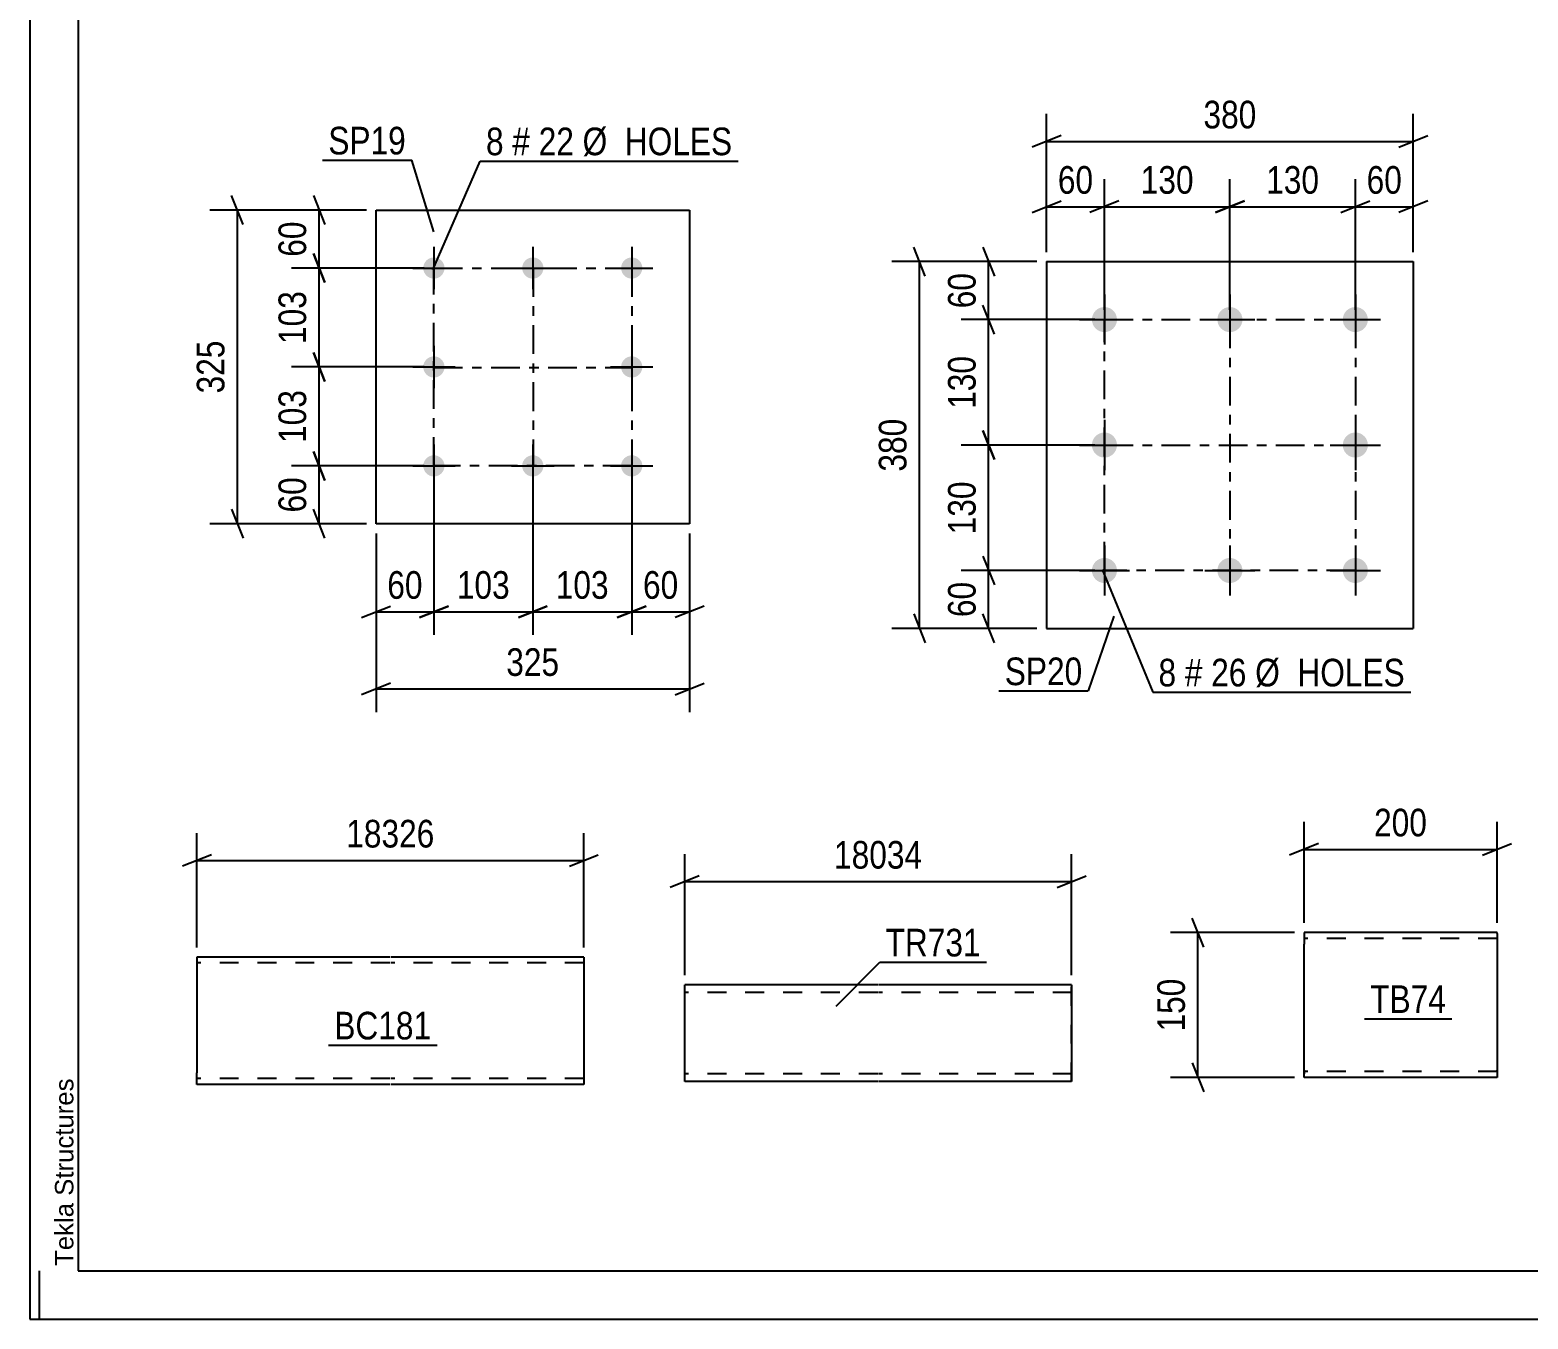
# Model space of a CAD drawing. Header units: millimetres. Extents: x 0 to 841, y 0 to 594.
# Drawn here: x 0 to 155.2, y 0 to 133.6 of the extents above; entities that cross this region are included whole.
import ezdxf

# ---------------------------------------------------------------- set-up
doc = ezdxf.new("R2010")
doc.units = ezdxf.units.MM
doc.linetypes.add('DXK_LINE_DOT2', pattern=[3.9198, 1.9599, -1.9599])
doc.linetypes.add('DXK_LINE_DOT3', pattern=[5.9187, 2.979, -0.9799, 0.9799, -0.9799])
doc.styles.add('Arial', font='ARIAL.TTF', dxfattribs={"height": 0.2})
doc.styles.add('Arial Narrow', font='ARIALN.TTF', dxfattribs={"height": 0.2})

# ---------------------------------------------------------------- blocks, each defined once
blk = doc.blocks.new('Unknown-318887466-1133')
at = {"color": 5, "linetype": 'Continuous'}
for p, q in [((0, 594), (0, 0)), ((5, 589), (5, 5)), ((1, 0), (1, 5)), ((5, 5), (836, 5)), ((0, 0), (841, 0))]:
    blk.add_line(p, q, dxfattribs=at)
at = {"color": 174, "linetype": 'Continuous', "style": 'Arial'}
blk.add_text('Tekla Structures', height=1.9102, rotation=90, dxfattribs=at).set_placement((4.5, 5.5))
blk = doc.blocks.new('Bolt-318887466-2644 - 2610')
at = {"linetype": 'Continuous'}
for points in [[(111.35, 104.86, -1), (111.35, 102.26, -1)], [(124.35, 104.86, -1), (124.35, 102.26, -1)], [(137.35, 104.86, -1), (137.35, 102.26, -1)], [(111.35, 91.86, -1), (111.35, 89.26, -1)], [(137.35, 91.86, -1), (137.35, 89.26, -1)], [(111.35, 78.86, -1), (111.35, 76.26, -1)], [(124.35, 78.86, -1), (124.35, 76.26, -1)], [(137.35, 78.86, -1), (137.35, 76.26, -1)]]:
    blk.add_hatch(color=1, dxfattribs=at).paths.add_polyline_path(points)
at = {"color": 1, "linetype": 'Continuous'}
for p, q in [((111.35, 106.16), (111.35, 100.96)), ((124.35, 106.16), (124.35, 100.96)), ((137.35, 106.16), (137.35, 100.96)), ((108.75, 103.56), (113.95, 103.56)), ((121.75, 103.56), (126.95, 103.56)), ((134.75, 103.56), (139.95, 103.56)), ((111.35, 93.16), (111.35, 87.96)), ((137.35, 93.16), (137.35, 87.96)), ((108.75, 90.56), (113.95, 90.56)), ((134.75, 90.56), (139.95, 90.56)), ((111.35, 80.16), (111.35, 74.96)), ((124.35, 80.16), (124.35, 74.96)), ((137.35, 80.16), (137.35, 74.96)), ((108.75, 77.56), (113.95, 77.56)), ((121.75, 77.56), (126.95, 77.56)), ((134.75, 77.56), (139.95, 77.56))]:
    blk.add_line(p, q, dxfattribs=at)
blk = doc.blocks.new('Part-318887466-2659 - 2610')
at = {"color": 2, "linetype": 'Continuous'}
for p, q in [((105.35, 109.56), (105.35, 71.56)), ((105.35, 109.56), (143.35, 109.56)), ((143.35, 109.56), (143.35, 71.56)), ((105.35, 71.56), (143.35, 71.56))]:
    blk.add_line(p, q, dxfattribs=at)
blk = doc.blocks.new('Part-318887466-2776 - 2761')
at = {"color": 2, "linetype": 'Continuous'}
for p, q in [((132.03, 40.04), (132.03, 38.84)), ((152.03, 40.04), (132.03, 40.04)), ((132.03, 25.78), (132.03, 38.84)), ((152.03, 39.94), (152.03, 40.04)), ((152.03, 39.94), (152.03, 38.84)), ((152.03, 38.84), (152.03, 25.04)), ((132.03, 25.13), (132.03, 25.78)), ((132.03, 25.04), (132.03, 25.13)), ((152.03, 25.04), (132.03, 25.04))]:
    blk.add_line(p, q, dxfattribs=at)
at = {"color": 7, "linetype": 'DXK_LINE_DOT2'}
for p, q in [((152.03, 39.44), (132.03, 39.44)), ((152.03, 39.68), (152.03, 38.84)), ((132.03, 25.78), (132.03, 25.39)), ((132.03, 25.64), (132.03, 25.68)), ((152.03, 25.64), (132.03, 25.64)), ((132.03, 25.04), (132.03, 25.04)), ((152.03, 25.68), (152.03, 25.78)), ((152.03, 25.64), (152.03, 25.68)), ((152.03, 25.64), (152.03, 25.68))]:
    blk.add_line(p, q, dxfattribs=at)
blk = doc.blocks.new('Part-318887466-2852 - 2846')
at = {"color": 2, "linetype": 'Continuous'}
for p, q in [((35.86, 82.4), (35.86, 114.9)), ((35.86, 114.9), (68.36, 114.9)), ((68.36, 114.9), (68.36, 82.4)), ((68.36, 82.4), (35.86, 82.4))]:
    blk.add_line(p, q, dxfattribs=at)
blk = doc.blocks.new('Bolt-318887466-2885 - 2846')
at = {"linetype": 'Continuous'}
for points in [[(41.86, 110, -1), (41.86, 107.8, -1)], [(52.11, 110, -1), (52.11, 107.8, -1)], [(62.36, 110, -1), (62.36, 107.8, -1)], [(41.86, 99.75, -1), (41.86, 97.55, -1)], [(62.36, 99.75, -1), (62.36, 97.55, -1)], [(41.86, 89.5, -1), (41.86, 87.3, -1)], [(52.11, 89.5, -1), (52.11, 87.3, -1)], [(62.36, 89.5, -1), (62.36, 87.3, -1)]]:
    blk.add_hatch(color=1, dxfattribs=at).paths.add_polyline_path(points)
at = {"color": 1, "linetype": 'Continuous'}
for p, q in [((41.86, 111.1), (41.86, 106.7)), ((52.11, 111.1), (52.11, 106.7)), ((62.36, 111.1), (62.36, 106.7)), ((39.66, 108.9), (44.06, 108.9)), ((49.91, 108.9), (54.31, 108.9)), ((60.16, 108.9), (64.56, 108.9)), ((41.86, 100.85), (41.86, 96.45)), ((62.36, 100.85), (62.36, 96.45)), ((39.66, 98.65), (44.06, 98.65)), ((60.16, 98.65), (64.56, 98.65)), ((41.86, 90.6), (41.86, 86.2)), ((52.11, 90.6), (52.11, 86.2)), ((62.36, 90.6), (62.36, 86.2)), ((39.66, 88.4), (44.06, 88.4)), ((49.91, 88.4), (54.31, 88.4)), ((60.16, 88.4), (64.56, 88.4))]:
    blk.add_line(p, q, dxfattribs=at)
blk = doc.blocks.new('Part-318887466-2377 - 2373')
at = {"color": 2, "linetype": 'Continuous'}
for p, q in [((37.3, 37.51), (17.3, 37.51)), ((17.3, 37.51), (17.3, 25.51)), ((57.4, 37.51), (37.4, 37.51)), ((57.4, 37.51), (57.4, 24.31)), ((17.3, 24.66), (17.3, 25.51)), ((17.3, 24.4), (17.3, 24.66)), ((17.3, 24.31), (17.3, 24.4)), ((37.3, 24.31), (17.3, 24.31)), ((57.4, 24.31), (37.4, 24.31))]:
    blk.add_line(p, q, dxfattribs=at)
at = {"color": 7, "linetype": 'DXK_LINE_DOT2'}
for p, q in [((17.3, 37.42), (17.3, 36.31)), ((37.3, 36.91), (17.3, 36.91)), ((57.4, 36.91), (37.4, 36.91)), ((17.3, 24.95), (17.3, 25.51)), ((17.3, 24.91), (17.3, 24.95)), ((17.3, 24.91), (17.3, 24.95)), ((17.3, 24.66), (17.3, 24.95)), ((37.3, 24.91), (17.3, 24.91)), ((57.4, 24.91), (37.4, 24.91)), ((57.4, 24.91), (57.4, 24.95)), ((17.3, 24.31), (17.3, 24.31))]:
    blk.add_line(p, q, dxfattribs=at)
blk = doc.blocks.new('Part-318887466-6817 - 6809')
at = {"color": 2, "linetype": 'Continuous'}
for p, q in [((87.85, 34.62), (67.85, 34.62)), ((67.85, 26.22), (67.85, 34.62)), ((107.95, 34.62), (87.95, 34.62)), ((107.95, 34.62), (107.95, 34.62)), ((107.95, 34.62), (107.95, 26.22)), ((67.85, 24.62), (67.85, 26.22)), ((107.95, 26.22), (107.95, 24.62)), ((87.85, 24.62), (67.85, 24.62)), ((107.95, 24.62), (87.95, 24.62)), ((107.95, 24.62), (107.95, 24.62))]:
    blk.add_line(p, q, dxfattribs=at)
at = {"color": 7, "linetype": 'DXK_LINE_DOT2'}
for p, q in [((107.95, 24.62), (107.95, 34.62)), ((107.95, 34.62), (107.95, 34.62)), ((87.85, 33.82), (67.85, 33.82)), ((107.95, 33.82), (87.95, 33.82)), ((107.95, 33.82), (107.95, 33.82)), ((107.95, 33.82), (107.95, 33.63)), ((67.85, 24.74), (67.85, 26.22)), ((67.85, 25.42), (67.85, 25.48)), ((87.85, 25.42), (67.85, 25.42)), ((107.95, 25.42), (87.95, 25.42)), ((107.95, 25.48), (107.95, 25.91)), ((107.95, 25.42), (107.95, 25.48)), ((107.95, 25.42), (107.95, 25.42)), ((107.95, 24.62), (107.95, 24.62))]:
    blk.add_line(p, q, dxfattribs=at)
blk = doc.blocks.new('Rectangle-318887466-2746 - 2610')
at = {"color": 1, "linetype": 'DXK_LINE_DOT3'}
blk.add_lwpolyline([(111.35, 103.56), (137.35, 103.56), (137.35, 77.55), (111.35, 77.55), (111.35, 103.56)], close=True, dxfattribs=at)
blk = doc.blocks.new('Rectangle-318887466-2972 - 2846')
at = {"color": 1, "linetype": 'DXK_LINE_DOT3'}
blk.add_lwpolyline([(41.86, 108.9), (62.36, 108.9), (62.36, 88.4), (41.86, 88.4), (41.86, 108.9)], close=True, dxfattribs=at)
blk = doc.blocks.new('Line-318887466-2739 - 2610')
at = {"color": 1, "linetype": 'DXK_LINE_DOT3'}
blk.add_line((124.35, 103.56), (124.35, 77.55), dxfattribs=at)
blk = doc.blocks.new('Line-318887466-2965 - 2846')
at = {"color": 1, "linetype": 'DXK_LINE_DOT3'}
blk.add_line((52.16, 108.9), (52.16, 88.4), dxfattribs=at)
blk = doc.blocks.new('Line-318887466-2732 - 2610')
at = {"color": 1, "linetype": 'DXK_LINE_DOT3'}
blk.add_line((111.35, 90.56), (137.35, 90.56), dxfattribs=at)
blk = doc.blocks.new('Line-318887466-2958 - 2846')
at = {"color": 1, "linetype": 'DXK_LINE_DOT3'}
blk.add_line((41.86, 98.6), (62.36, 98.6), dxfattribs=at)
blk = doc.blocks.new('StraightDimension-318887466-12313 - 2610')
at = {"color": 7, "linetype": 'Continuous'}
for p, q in [((111.35, 104.56), (111.35, 118.1)), ((124.35, 104.56), (124.35, 118.1)), ((112.85, 115.85), (109.85, 114.65)), ((111.35, 115.25), (124.35, 115.25)), ((122.85, 114.65), (125.85, 115.85))]:
    blk.add_line(p, q, dxfattribs=at)
at = {"color": 0}
blk.add_wipeout([(121.19, 116), (121.19, 120.2), (114.51, 120.2), (114.51, 116)], dxfattribs=at)
at = {"color": 3, "style": 'Arial Narrow'}
blk.add_text('130', height=2.863, dxfattribs=at).set_placement((115.11, 116.6))
blk = doc.blocks.new('StraightDimension-318887466-2661 - 2610')
at = {"color": 7, "linetype": 'Continuous'}
for p, q in [((105.35, 110.56), (105.35, 124.87)), ((143.35, 110.56), (143.35, 124.87)), ((106.85, 122.62), (103.85, 121.42)), ((105.35, 122.02), (143.35, 122.02)), ((141.85, 121.42), (144.85, 122.62))]:
    blk.add_line(p, q, dxfattribs=at)
at = {"color": 0}
blk.add_wipeout([(127.69, 122.77), (127.69, 126.97), (121.01, 126.97), (121.01, 122.77)], dxfattribs=at)
at = {"color": 3, "style": 'Arial Narrow'}
blk.add_text('380', height=2.863, dxfattribs=at).set_placement((121.61, 123.37))
blk = doc.blocks.new('StraightDimension-318887466-2674 - 2610')
at = {"color": 7, "linetype": 'Continuous'}
for p, q in [((105.35, 110.56), (105.35, 118.1)), ((111.35, 104.56), (111.35, 118.1)), ((103.85, 114.65), (106.85, 115.85)), ((105.35, 115.25), (111.35, 115.25)), ((112.85, 115.85), (109.85, 114.65))]:
    blk.add_line(p, q, dxfattribs=at)
at = {"color": 0}
blk.add_wipeout([(110.78, 116), (110.78, 120.2), (105.92, 120.2), (105.92, 116)], dxfattribs=at)
at = {"color": 3, "style": 'Arial Narrow'}
blk.add_text('60', height=2.863, dxfattribs=at).set_placement((106.52, 116.6))
blk = doc.blocks.new('StraightDimension-318887466-2684 - 2610')
at = {"color": 7, "linetype": 'Continuous'}
for p, q in [((137.35, 104.56), (137.35, 118.1)), ((143.35, 110.56), (143.35, 118.1)), ((135.85, 114.65), (138.85, 115.85)), ((137.35, 115.25), (143.35, 115.25)), ((144.85, 115.85), (141.85, 114.65))]:
    blk.add_line(p, q, dxfattribs=at)
at = {"color": 0}
blk.add_wipeout([(142.78, 116), (142.78, 120.2), (137.92, 120.2), (137.92, 116)], dxfattribs=at)
at = {"color": 3, "style": 'Arial Narrow'}
blk.add_text('60', height=2.863, dxfattribs=at).set_placement((138.52, 116.6))
blk = doc.blocks.new('StraightDimension-318887466-12335 - 2610')
at = {"color": 7, "linetype": 'Continuous'}
for p, q in [((99.95, 89.06), (98.75, 92.06)), ((110.35, 90.56), (96.5, 90.56)), ((99.35, 77.56), (99.35, 90.56)), ((98.75, 79.06), (99.95, 76.06)), ((110.35, 77.56), (96.5, 77.56))]:
    blk.add_line(p, q, dxfattribs=at)
at = {"color": 0}
blk.add_wipeout([(98.6, 87.4), (94.4, 87.4), (94.4, 80.71), (98.6, 80.71)], dxfattribs=at)
at = {"color": 3, "style": 'Arial Narrow'}
blk.add_text('130', height=2.863, rotation=90.0002, dxfattribs=at).set_placement((98, 81.31))
blk = doc.blocks.new('StraightDimension-318887466-2697 - 2610')
at = {"color": 7, "linetype": 'Continuous'}
for p, q in [((92.78, 108.06), (91.58, 111.06)), ((104.35, 109.56), (89.33, 109.56)), ((92.18, 71.56), (92.18, 109.56)), ((91.58, 73.06), (92.78, 70.06)), ((104.35, 71.56), (89.33, 71.56))]:
    blk.add_line(p, q, dxfattribs=at)
at = {"color": 0}
blk.add_wipeout([(91.43, 93.9), (87.23, 93.9), (87.23, 87.21), (91.43, 87.21)], dxfattribs=at)
at = {"color": 3, "style": 'Arial Narrow'}
blk.add_text('380', height=2.863, rotation=90.0002, dxfattribs=at).set_placement((90.83, 87.81))
blk = doc.blocks.new('StraightDimension-318887466-2712 - 2610')
at = {"color": 7, "linetype": 'Continuous'}
for p, q in [((98.75, 79.06), (99.95, 76.06)), ((110.35, 77.56), (96.5, 77.56)), ((99.35, 71.56), (99.35, 77.56)), ((99.95, 70.06), (98.75, 73.06)), ((104.35, 71.56), (96.5, 71.56))]:
    blk.add_line(p, q, dxfattribs=at)
at = {"color": 0}
blk.add_wipeout([(98.6, 76.98), (94.4, 76.98), (94.4, 72.13), (98.6, 72.13)], dxfattribs=at)
at = {"color": 3, "style": 'Arial Narrow'}
blk.add_text('60', height=2.863, rotation=90.0002, dxfattribs=at).set_placement((98, 72.73))
blk = doc.blocks.new('StraightDimension-318887466-2722 - 2610')
at = {"color": 7, "linetype": 'Continuous'}
for p, q in [((98.75, 111.06), (99.95, 108.06)), ((104.35, 109.56), (96.5, 109.56)), ((99.35, 103.56), (99.35, 109.56)), ((99.95, 102.06), (98.75, 105.06)), ((110.35, 103.56), (96.5, 103.56))]:
    blk.add_line(p, q, dxfattribs=at)
at = {"color": 0}
blk.add_wipeout([(98.6, 108.98), (94.4, 108.98), (94.4, 104.13), (98.6, 104.13)], dxfattribs=at)
at = {"color": 3, "style": 'Arial Narrow'}
blk.add_text('60', height=2.863, rotation=90.0002, dxfattribs=at).set_placement((98, 104.73))
blk = doc.blocks.new('StraightDimension-318887466-12315 - 2610')
at = {"color": 7, "linetype": 'Continuous'}
for p, q in [((124.35, 104.56), (124.35, 118.1)), ((137.35, 104.56), (137.35, 118.1)), ((125.85, 115.85), (122.85, 114.65)), ((124.35, 115.25), (137.35, 115.25)), ((135.85, 114.65), (138.85, 115.85))]:
    blk.add_line(p, q, dxfattribs=at)
at = {"color": 0}
blk.add_wipeout([(134.19, 116), (134.19, 120.2), (127.51, 120.2), (127.51, 116)], dxfattribs=at)
at = {"color": 3, "style": 'Arial Narrow'}
blk.add_text('130', height=2.863, dxfattribs=at).set_placement((128.11, 116.6))
blk = doc.blocks.new('StraightDimension-318887466-12337 - 2610')
at = {"color": 7, "linetype": 'Continuous'}
for p, q in [((99.95, 102.06), (98.75, 105.06)), ((110.35, 103.56), (96.5, 103.56)), ((99.35, 90.56), (99.35, 103.56)), ((98.75, 92.06), (99.95, 89.06)), ((110.35, 90.56), (96.5, 90.56))]:
    blk.add_line(p, q, dxfattribs=at)
at = {"color": 0}
blk.add_wipeout([(98.6, 100.4), (94.4, 100.4), (94.4, 93.71), (98.6, 93.71)], dxfattribs=at)
at = {"color": 3, "style": 'Arial Narrow'}
blk.add_text('130', height=2.863, rotation=90.0002, dxfattribs=at).set_placement((98, 94.31))
blk = doc.blocks.new('StraightDimension-318887466-2778 - 2761')
at = {"color": 7, "linetype": 'Continuous'}
for p, q in [((121.64, 38.54), (120.44, 41.54)), ((131.03, 40.04), (118.19, 40.04)), ((121.04, 25.04), (121.04, 40.04)), ((120.44, 26.54), (121.64, 23.54)), ((131.03, 25.04), (118.19, 25.04))]:
    blk.add_line(p, q, dxfattribs=at)
at = {"color": 0}
blk.add_wipeout([(120.29, 35.88), (116.09, 35.88), (116.09, 29.19), (120.29, 29.19)], dxfattribs=at)
at = {"color": 3, "style": 'Arial Narrow'}
blk.add_text('150', height=2.863, rotation=90.0002, dxfattribs=at).set_placement((119.69, 29.79))
blk = doc.blocks.new('StraightDimension-318887466-2789 - 2761')
at = {"color": 7, "linetype": 'Continuous'}
for p, q in [((132.03, 41.04), (132.03, 51.51)), ((152.03, 41.04), (152.03, 51.51)), ((133.53, 49.26), (130.53, 48.06)), ((132.03, 48.66), (152.03, 48.66)), ((150.53, 48.06), (153.53, 49.26))]:
    blk.add_line(p, q, dxfattribs=at)
at = {"color": 0}
blk.add_wipeout([(145.37, 49.41), (145.37, 53.61), (138.69, 53.61), (138.69, 49.41)], dxfattribs=at)
at = {"color": 3, "style": 'Arial Narrow'}
blk.add_text('200', height=2.863, dxfattribs=at).set_placement((139.29, 50.01))
blk = doc.blocks.new('StraightDimension-318887466-2912 - 2846')
at = {"color": 7, "linetype": 'Continuous'}
for p, q in [((35.86, 81.4), (35.86, 62.89)), ((68.36, 81.4), (68.36, 62.89)), ((37.36, 65.89), (34.36, 64.69)), ((35.86, 65.29), (68.36, 65.29)), ((66.86, 64.69), (69.86, 65.89))]:
    blk.add_line(p, q, dxfattribs=at)
at = {"color": 0}
blk.add_wipeout([(55.45, 66.04), (55.45, 70.24), (48.76, 70.24), (48.76, 66.04)], dxfattribs=at)
at = {"color": 3, "style": 'Arial Narrow'}
blk.add_text('325', height=2.863, dxfattribs=at).set_placement((49.36, 66.64))
blk = doc.blocks.new('StraightDimension-318887466-2901 - 2846')
at = {"color": 7, "linetype": 'Continuous'}
for p, q in [((29.37, 89.9), (30.57, 86.9)), ((40.86, 88.4), (27.12, 88.4)), ((29.97, 82.4), (29.97, 88.4)), ((30.57, 80.9), (29.37, 83.9)), ((34.86, 82.4), (27.12, 82.4))]:
    blk.add_line(p, q, dxfattribs=at)
at = {"color": 0}
blk.add_wipeout([(29.22, 87.83), (25.02, 87.83), (25.02, 82.97), (29.22, 82.97)], dxfattribs=at)
at = {"color": 3, "style": 'Arial Narrow'}
blk.add_text('60', height=2.863, rotation=90.0002, dxfattribs=at).set_placement((28.62, 83.57))
blk = doc.blocks.new('StraightDimension-318887466-2891 - 2846')
at = {"color": 7, "linetype": 'Continuous'}
for p, q in [((34.86, 114.9), (27.12, 114.9)), ((29.37, 116.4), (30.57, 113.4)), ((29.97, 108.9), (29.97, 114.9)), ((30.57, 107.4), (29.37, 110.4)), ((40.86, 108.9), (27.12, 108.9))]:
    blk.add_line(p, q, dxfattribs=at)
at = {"color": 0}
blk.add_wipeout([(29.22, 114.33), (25.02, 114.33), (25.02, 109.47), (29.22, 109.47)], dxfattribs=at)
at = {"color": 3, "style": 'Arial Narrow'}
blk.add_text('60', height=2.863, rotation=90.0002, dxfattribs=at).set_placement((28.62, 110.07))
blk = doc.blocks.new('StraightDimension-318887466-2927 - 2846')
at = {"color": 7, "linetype": 'Continuous'}
for p, q in [((62.36, 87.4), (62.36, 70.88)), ((68.36, 81.4), (68.36, 70.88)), ((60.86, 72.68), (63.86, 73.88)), ((62.36, 73.28), (68.36, 73.28)), ((69.86, 73.88), (66.86, 72.68))]:
    blk.add_line(p, q, dxfattribs=at)
at = {"color": 0}
blk.add_wipeout([(67.79, 74.03), (67.79, 78.23), (62.93, 78.23), (62.93, 74.03)], dxfattribs=at)
at = {"color": 3, "style": 'Arial Narrow'}
blk.add_text('60', height=2.863, dxfattribs=at).set_placement((63.53, 74.63))
blk = doc.blocks.new('StraightDimension-318887466-2937 - 2846')
at = {"color": 7, "linetype": 'Continuous'}
for p, q in [((41.86, 87.4), (41.86, 70.88)), ((35.86, 81.4), (35.86, 70.88)), ((34.36, 72.68), (37.36, 73.88)), ((35.86, 73.28), (41.86, 73.28)), ((43.36, 73.88), (40.36, 72.68))]:
    blk.add_line(p, q, dxfattribs=at)
at = {"color": 0}
blk.add_wipeout([(41.29, 74.03), (41.29, 78.23), (36.43, 78.23), (36.43, 74.03)], dxfattribs=at)
at = {"color": 3, "style": 'Arial Narrow'}
blk.add_text('60', height=2.863, dxfattribs=at).set_placement((37.03, 74.63))
blk = doc.blocks.new('StraightDimension-318887466-2948 - 2846')
at = {"color": 7, "linetype": 'Continuous'}
for p, q in [((34.86, 114.9), (18.65, 114.9)), ((22.1, 113.4), (20.9, 116.4)), ((21.5, 82.4), (21.5, 114.9)), ((20.9, 83.9), (22.1, 80.9)), ((34.86, 82.4), (18.65, 82.4))]:
    blk.add_line(p, q, dxfattribs=at)
at = {"color": 0}
blk.add_wipeout([(20.75, 101.99), (16.55, 101.99), (16.55, 95.31), (20.75, 95.31)], dxfattribs=at)
at = {"color": 3, "style": 'Arial Narrow'}
blk.add_text('325', height=2.863, rotation=90.0002, dxfattribs=at).set_placement((20.15, 95.91))
blk = doc.blocks.new('StraightDimension-318887466-12367 - 2846')
at = {"color": 7, "linetype": 'Continuous'}
for p, q in [((29.37, 100.15), (30.57, 97.15)), ((40.86, 98.65), (27.12, 98.65)), ((29.97, 88.4), (29.97, 98.65)), ((30.57, 86.9), (29.37, 89.9)), ((40.86, 88.4), (27.12, 88.4))]:
    blk.add_line(p, q, dxfattribs=at)
at = {"color": 0}
blk.add_wipeout([(29.22, 96.87), (25.02, 96.87), (25.02, 90.18), (29.22, 90.18)], dxfattribs=at)
at = {"color": 3, "style": 'Arial Narrow'}
blk.add_text('103', height=2.863, rotation=90.0002, dxfattribs=at).set_placement((28.62, 90.78))
blk = doc.blocks.new('StraightDimension-318887466-12369 - 2846')
at = {"color": 7, "linetype": 'Continuous'}
for p, q in [((29.37, 110.4), (30.57, 107.4)), ((40.86, 108.9), (27.12, 108.9)), ((29.97, 98.65), (29.97, 108.9)), ((30.57, 97.15), (29.37, 100.15)), ((40.86, 98.65), (27.12, 98.65))]:
    blk.add_line(p, q, dxfattribs=at)
at = {"color": 0}
blk.add_wipeout([(29.22, 107.12), (25.02, 107.12), (25.02, 100.43), (29.22, 100.43)], dxfattribs=at)
at = {"color": 3, "style": 'Arial Narrow'}
blk.add_text('103', height=2.863, rotation=90.0002, dxfattribs=at).set_placement((28.62, 101.03))
blk = doc.blocks.new('StraightDimension-318887466-12389 - 2846')
at = {"color": 7, "linetype": 'Continuous'}
for p, q in [((41.86, 87.4), (41.86, 70.88)), ((52.11, 87.4), (52.11, 70.88)), ((40.36, 72.68), (43.36, 73.88)), ((41.86, 73.28), (52.11, 73.28)), ((53.61, 73.88), (50.61, 72.68))]:
    blk.add_line(p, q, dxfattribs=at)
at = {"color": 0}
blk.add_wipeout([(50.32, 74.03), (50.32, 78.23), (43.64, 78.23), (43.64, 74.03)], dxfattribs=at)
at = {"color": 3, "style": 'Arial Narrow'}
blk.add_text('103', height=2.863, dxfattribs=at).set_placement((44.24, 74.63))
blk = doc.blocks.new('StraightDimension-318887466-12391 - 2846')
at = {"color": 7, "linetype": 'Continuous'}
for p, q in [((52.11, 87.4), (52.11, 70.88)), ((62.36, 87.4), (62.36, 70.88)), ((50.61, 72.68), (53.61, 73.88)), ((52.11, 73.28), (62.36, 73.28)), ((63.86, 73.88), (60.86, 72.68))]:
    blk.add_line(p, q, dxfattribs=at)
at = {"color": 0}
blk.add_wipeout([(60.57, 74.03), (60.57, 78.23), (53.89, 78.23), (53.89, 74.03)], dxfattribs=at)
at = {"color": 3, "style": 'Arial Narrow'}
blk.add_text('103', height=2.863, dxfattribs=at).set_placement((54.49, 74.63))
blk = doc.blocks.new('StraightDimension-318887466-2456 - 2373')
at = {"color": 7, "linetype": 'Continuous'}
for p, q in [((17.3, 38.51), (17.3, 50.36)), ((57.4, 38.51), (57.4, 50.36)), ((18.8, 48.11), (15.8, 46.91)), ((17.3, 47.51), (57.4, 47.51)), ((55.9, 46.91), (58.9, 48.11))]:
    blk.add_line(p, q, dxfattribs=at)
at = {"color": 0}
blk.add_wipeout([(42.52, 48.26), (42.52, 52.46), (32.18, 52.46), (32.18, 48.26)], dxfattribs=at)
at = {"color": 3, "style": 'Arial Narrow'}
blk.add_text('18326', height=2.863, dxfattribs=at).set_placement((32.78, 48.86))
blk = doc.blocks.new('StraightDimension-318887466-6822 - 6809')
at = {"color": 7, "linetype": 'Continuous'}
for p, q in [((67.85, 35.62), (67.85, 48.17)), ((107.95, 35.62), (107.95, 48.17)), ((69.35, 45.92), (66.35, 44.72)), ((67.85, 45.32), (107.95, 45.32)), ((106.45, 44.72), (109.45, 45.92))]:
    blk.add_line(p, q, dxfattribs=at)
at = {"color": 0}
blk.add_wipeout([(93.07, 46.07), (93.07, 50.27), (82.73, 50.27), (82.73, 46.07)], dxfattribs=at)
at = {"color": 3, "style": 'Arial Narrow'}
blk.add_text('18034', height=2.863, dxfattribs=at).set_placement((83.33, 46.67))
blk = doc.blocks.new('Mark-318887466-2640 - 2610')
at = {"color": 0}
for points in [[(118.78, 65.55), (118.78, 68.55), (116.95, 68.55), (116.95, 65.55)], [(121.51, 65.55), (121.51, 68.55), (119.68, 68.55), (119.68, 65.55)], [(126.07, 65.55), (126.07, 68.55), (122.41, 68.55), (122.41, 65.55)], [(142.49, 65.55), (142.49, 68.55), (126.97, 68.55), (126.97, 65.55)]]:
    blk.add_wipeout(points, dxfattribs=at)
for points in [[(118.78, 65.55), (118.78, 68.55), (116.95, 68.55), (116.95, 65.55)], [(121.51, 65.55), (121.51, 68.55), (119.68, 68.55), (119.68, 65.55)], [(126.07, 65.55), (126.07, 68.55), (122.41, 68.55), (122.41, 65.55)], [(142.49, 65.55), (142.49, 68.55), (126.97, 68.55), (126.97, 65.55)]]:
    blk.add_wipeout(points, dxfattribs=at)
at = {"color": 7, "linetype": 'Continuous'}
for p, q in [((111.12, 77.66), (116.35, 64.95)), ((116.35, 64.95), (143.09, 64.95))]:
    blk.add_line(p, q, dxfattribs=at)
at = {"color": 3, "style": 'Arial Narrow'}
for s, height, p in [('8', 2.86, (116.95, 65.55)), ('#', 2.86, (119.68, 65.55)), ('26', 2.863, (122.41, 65.55)), ('Ø  HOLES', 2.863, (126.97, 65.55))]:
    blk.add_text(s, height=height, dxfattribs=at).set_placement(p)
blk = doc.blocks.new('Mark-318887466-2655 - 2610')
at = {"color": 0}
blk.add_wipeout([(109.06, 65.68), (109.06, 68.68), (101.02, 68.68), (101.02, 65.68)], dxfattribs=at)
blk.add_wipeout([(109.06, 65.68), (109.06, 68.68), (101.02, 68.68), (101.02, 65.68)], dxfattribs=at)
at = {"color": 30, "linetype": 'Continuous'}
for p in [(112.33, 72.82), (100.42, 65.08)]:
    blk.add_line(p, (109.66, 65.08), dxfattribs=at)
at = {"color": 3, "style": 'Arial Narrow'}
blk.add_text('SP20', height=2.863, dxfattribs=at).set_placement((101.02, 65.68))
blk = doc.blocks.new('Mark-318887466-2774 - 2761')
at = {"color": 0}
blk.add_wipeout([(146.75, 31.71), (146.75, 34.71), (138.89, 34.71), (138.89, 31.71)], dxfattribs=at)
blk.add_wipeout([(146.75, 31.71), (146.75, 34.71), (138.89, 34.71), (138.89, 31.71)], dxfattribs=at)
at = {"color": 30, "linetype": 'Continuous'}
blk.add_line((138.29, 31.11), (147.35, 31.11), dxfattribs=at)
at = {"color": 3, "style": 'Arial Narrow'}
blk.add_text('TB74', height=2.863, dxfattribs=at).set_placement((138.89, 31.71))
blk = doc.blocks.new('Mark-318887466-2881 - 2846')
at = {"color": 0}
for points in [[(49.09, 120.59), (49.09, 123.59), (47.26, 123.59), (47.26, 120.59)], [(51.82, 120.59), (51.82, 123.59), (49.99, 123.59), (49.99, 120.59)], [(56.37, 120.59), (56.37, 123.59), (52.72, 123.59), (52.72, 120.59)], [(72.8, 120.59), (72.8, 123.59), (57.27, 123.59), (57.27, 120.59)]]:
    blk.add_wipeout(points, dxfattribs=at)
for points in [[(49.09, 120.59), (49.09, 123.59), (47.26, 123.59), (47.26, 120.59)], [(51.82, 120.59), (51.82, 123.59), (49.99, 123.59), (49.99, 120.59)], [(56.37, 120.59), (56.37, 123.59), (52.72, 123.59), (52.72, 120.59)], [(72.8, 120.59), (72.8, 123.59), (57.27, 123.59), (57.27, 120.59)]]:
    blk.add_wipeout(points, dxfattribs=at)
at = {"color": 7, "linetype": 'Continuous'}
for p, q in [((41.76, 108.71), (46.66, 119.99)), ((46.66, 119.99), (73.4, 119.99))]:
    blk.add_line(p, q, dxfattribs=at)
at = {"color": 3, "style": 'Arial Narrow'}
for s, height, p in [('8', 2.86, (47.26, 120.59)), ('#', 2.86, (49.99, 120.59)), ('22', 2.863, (52.72, 120.59)), ('Ø  HOLES', 2.863, (57.27, 120.59))]:
    blk.add_text(s, height=height, dxfattribs=at).set_placement(p)
blk = doc.blocks.new('Mark-318887466-2848 - 2846')
at = {"color": 0}
blk.add_wipeout([(38.96, 120.67), (38.96, 123.67), (30.92, 123.67), (30.92, 120.67)], dxfattribs=at)
blk.add_wipeout([(38.96, 120.67), (38.96, 123.67), (30.92, 123.67), (30.92, 120.67)], dxfattribs=at)
at = {"color": 30, "linetype": 'Continuous'}
for p in [(30.32, 120.07), (41.86, 112.65)]:
    blk.add_line(p, (39.56, 120.07), dxfattribs=at)
at = {"color": 3, "style": 'Arial Narrow'}
blk.add_text('SP19', height=2.863, dxfattribs=at).set_placement((30.92, 120.67))
blk = doc.blocks.new('Mark-318887466-2375 - 2373')
at = {"color": 0}
blk.add_wipeout([(41.59, 28.97), (41.59, 31.97), (31.54, 31.97), (31.54, 28.97)], dxfattribs=at)
blk.add_wipeout([(41.59, 28.97), (41.59, 31.97), (31.54, 31.97), (31.54, 28.97)], dxfattribs=at)
at = {"color": 30, "linetype": 'Continuous'}
blk.add_line((30.94, 28.37), (42.19, 28.37), dxfattribs=at)
at = {"color": 3, "style": 'Arial Narrow'}
blk.add_text('BC181', height=2.863, dxfattribs=at).set_placement((31.54, 28.97))
blk = doc.blocks.new('Mark-318887466-6813 - 6809')
at = {"color": 0}
blk.add_wipeout([(98.54, 37.57), (98.54, 40.57), (88.67, 40.57), (88.67, 37.57)], dxfattribs=at)
blk.add_wipeout([(98.54, 37.57), (98.54, 40.57), (88.67, 40.57), (88.67, 37.57)], dxfattribs=at)
at = {"color": 30, "linetype": 'Continuous'}
for p, q in [((83.53, 32.41), (88.07, 36.97)), ((88.07, 36.97), (99.14, 36.97))]:
    blk.add_line(p, q, dxfattribs=at)
at = {"color": 3, "style": 'Arial Narrow'}
blk.add_text('TR731', height=2.863, dxfattribs=at).set_placement((88.67, 37.57))

msp = doc.modelspace()

# ---------------------------------------------------------------- block references
for name in ['Unknown-318887466-1133', 'Part-318887466-2852 - 2846', 'Bolt-318887466-2885 - 2846', 'Rectangle-318887466-2972 - 2846', 'Line-318887466-2965 - 2846', 'Part-318887466-2659 - 2610', 'Bolt-318887466-2644 - 2610', 'Rectangle-318887466-2746 - 2610', 'Line-318887466-2739 - 2610', 'Line-318887466-2958 - 2846', 'Line-318887466-2732 - 2610', 'Part-318887466-2776 - 2761', 'Part-318887466-2377 - 2373', 'Part-318887466-6817 - 6809']:
    msp.add_blockref(name, (0, 0))

# ---------------------------------------------------------------- next in the draw order: block references
for name in ['Mark-318887466-2881 - 2846', 'StraightDimension-318887466-12313 - 2610', 'StraightDimension-318887466-2891 - 2846', 'StraightDimension-318887466-12335 - 2610', 'StraightDimension-318887466-2912 - 2846', 'StraightDimension-318887466-2456 - 2373', 'StraightDimension-318887466-6822 - 6809', 'StraightDimension-318887466-2778 - 2761', 'Mark-318887466-2774 - 2761', 'Mark-318887466-2375 - 2373']:
    msp.add_blockref(name, (0, 0))

# ---------------------------------------------------------------- next in the draw order: block references
for name in ['StraightDimension-318887466-2661 - 2610', 'StraightDimension-318887466-2901 - 2846', 'StraightDimension-318887466-2927 - 2846', 'StraightDimension-318887466-2789 - 2761', 'Mark-318887466-6813 - 6809']:
    msp.add_blockref(name, (0, 0))

# ---------------------------------------------------------------- next in the draw order: block references
for name in ['StraightDimension-318887466-2674 - 2610', 'StraightDimension-318887466-2684 - 2610', 'StraightDimension-318887466-2937 - 2846']:
    msp.add_blockref(name, (0, 0))

# ---------------------------------------------------------------- next in the draw order: block references
for name in ['StraightDimension-318887466-12315 - 2610', 'StraightDimension-318887466-2948 - 2846', 'StraightDimension-318887466-2697 - 2610']:
    msp.add_blockref(name, (0, 0))

# ---------------------------------------------------------------- next in the draw order: block references
for name in ['Mark-318887466-2848 - 2846', 'StraightDimension-318887466-2722 - 2610', 'StraightDimension-318887466-12367 - 2846', 'StraightDimension-318887466-2712 - 2610']:
    msp.add_blockref(name, (0, 0))

# ---------------------------------------------------------------- next in the draw order: block references
for name in ['StraightDimension-318887466-12369 - 2846', 'StraightDimension-318887466-12337 - 2610', 'StraightDimension-318887466-12389 - 2846', 'Mark-318887466-2640 - 2610']:
    msp.add_blockref(name, (0, 0))

# ---------------------------------------------------------------- next in the draw order: block references
for name in ['StraightDimension-318887466-12391 - 2846', 'Mark-318887466-2655 - 2610']:
    msp.add_blockref(name, (0, 0))

doc.saveas('drawing.dxf')
